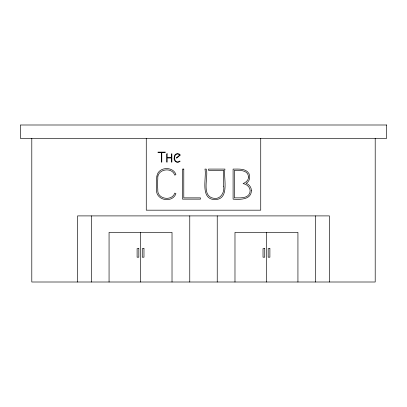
<?xml version="1.0" encoding="UTF-8"?>
<svg xmlns="http://www.w3.org/2000/svg" width="407" height="407" viewBox="0 0 407 407"><rect width="100%" height="100%" fill="white"/><g stroke="black" fill="none" stroke-linecap="round" stroke-linejoin="round"><path stroke-width="0.61" d="M375.203 138.355L375.203 282.005L31.797 282.005L31.797 138.355M329.416 282.005L329.416 215.903L77.584 215.903L77.584 282.005M315.679 215.903L315.679 282.005M297.934 282.005L297.934 232.387L234.981 232.387L234.981 282.005M266.458 232.387L266.458 282.005M260.734 138.355L260.734 210.18L146.266 210.18L146.266 138.355M217.236 215.903L217.236 282.005M189.764 215.903L189.764 282.005M172.019 282.005L172.019 232.387L109.061 232.387L109.061 282.005M140.542 232.387L140.542 282.005M91.321 215.903L91.321 282.005M174.272 156.934C172.929 160.592 177.167 164.184 180.133 161.289L179.818 161.004C172.909 166.046 172.909 149.924 179.818 154.965L176.195 157.982L176.872 157.982L180.377 155.052C178.754 152.518 173.977 153.648 174.272 156.934M223.682 186.213C224.771 192.659 220.228 200.076 213.009 198.153C201.033 195.385 208.771 176.302 206.237 169.083L204.96 169.083C206.837 177.299 199.578 199.537 214.962 199.567C230.347 199.537 223.087 177.299 224.959 169.083L208.526 169.083L208.526 170.36L223.682 170.36L223.682 186.213M251.378 190.776C251.292 199.949 239.509 199.644 233.094 199.145L233.094 169.083C238.431 169.175 245.879 168.157 249.023 173.672C250.564 177.03 249.572 181.563 246.143 183.338C249.288 184.422 251.475 187.429 251.378 190.776M248.463 177.025C248.677 180.332 245.777 182.397 243.096 183.598C247.375 184.315 251.246 188.065 249.883 192.659C247.888 198.972 239.504 197.716 234.376 197.868L234.376 170.36C239.397 170.111 248.402 169.968 248.463 177.025M156.954 176.053L156.512 178.805A80.8 80.8 0 0 0 156.512 189.423C155.55 200.478 172.303 203.581 175.936 193.651L174.776 193.091C171.795 201.719 156.781 199.135 157.794 189.499A81.832 81.832 0 0 1 157.794 178.729C156.781 169.093 171.795 166.509 174.776 175.137L175.936 174.583C173.138 165.975 158.094 166.778 156.954 176.053M386.65 124.995L20.35 124.995L20.35 138.355L386.65 138.355L386.65 124.995M165.14 152.116L157.992 152.116L157.992 152.539L161.355 152.539L161.355 162.134L161.777 162.134L161.777 152.539L165.14 152.539L165.14 152.116M167.145 153.836L166.717 153.836L166.717 162.134L167.145 162.134L167.145 157.982L171.439 157.982L171.439 162.134L171.861 162.134L171.861 153.836L171.439 153.836L171.439 157.56L167.145 157.56L167.145 153.836M183.786 169.083L182.509 169.083L182.509 199.145L200.453 199.145L200.453 197.868L183.786 197.868L183.786 169.083M138.828 248.611L137.108 248.611L137.108 257.193L138.828 257.193L138.828 248.611M143.976 248.611L142.257 248.611L142.257 257.193L143.976 257.193L143.976 248.611M264.743 248.611L263.024 248.611L263.024 257.193L264.743 257.193L264.743 248.611M269.892 248.611L268.177 248.611L268.177 257.193L269.892 257.193L269.892 248.611"/></g></svg>
